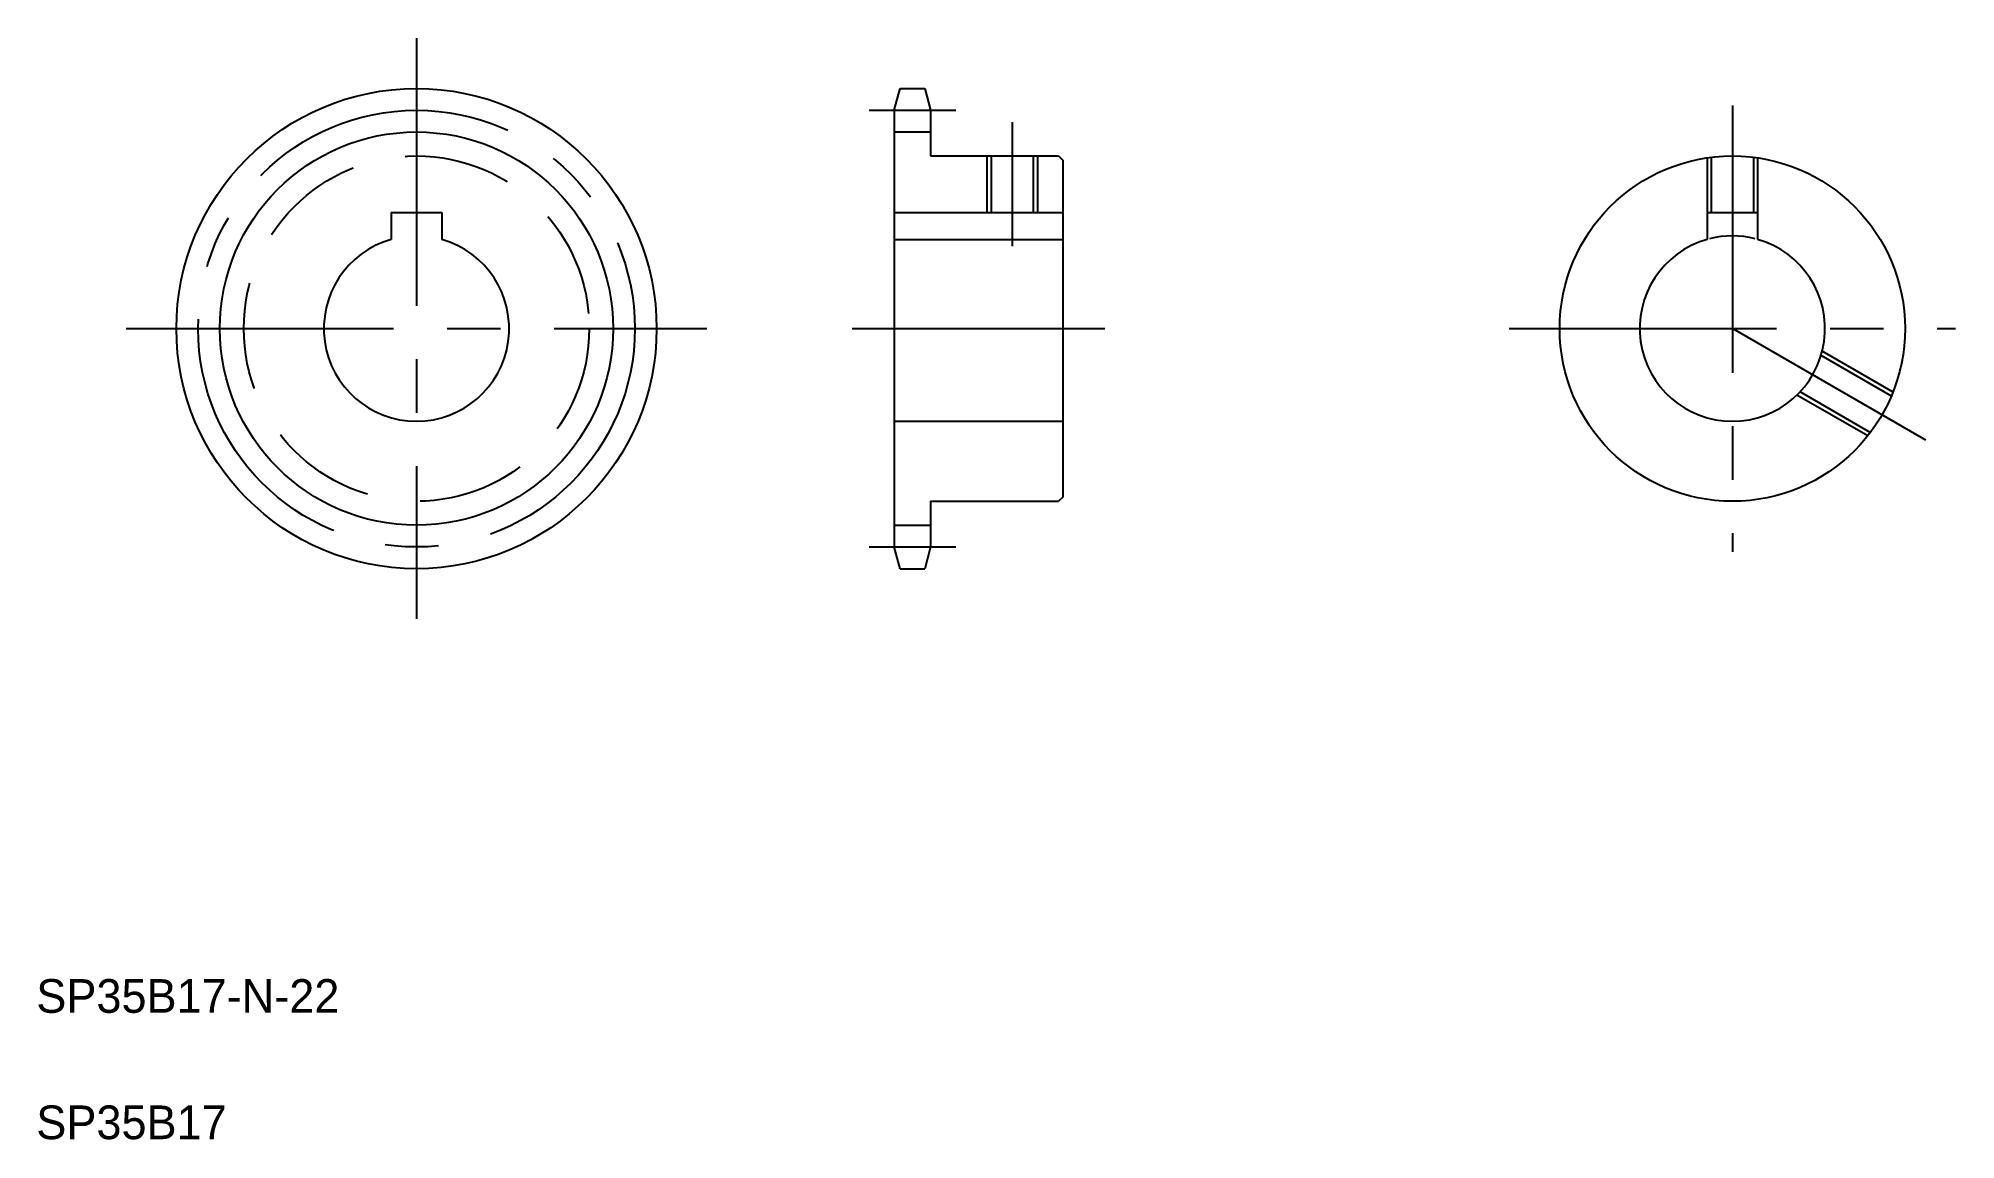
# Model space of a CAD drawing. Extents: x 10 to 238, y 10 to 141.
import ezdxf

# ---------------------------------------------------------------- set-up
doc = ezdxf.new("R2010")
doc.units = 0
doc.linetypes.add('CENTER', pattern=[50.8, 31.75, -6.35, 6.35, -6.35])
doc.linetypes.add('DASHED', pattern=[19.05, 12.7, -6.35])
doc.layers.get('0').update_dxf_attribs({"linetype": 'CONTINUOUS'})
doc.layers.add('CENTER', color=1, linetype='CENTER')

msp = doc.modelspace()

# ---------------------------------------------------------------- linework, layer by layer
at = {"color": 7, "linetype": 'CONTINUOUS'}
for p, q in [((111.85, 132.14), (112.54, 134.72)), ((112.54, 134.72), (115.46, 134.72)), ((115.46, 134.72), (116.15, 132.14)), ((111.85, 132.14), (111.85, 80.3)), ((116.15, 132.14), (116.15, 126.72)), ((111.85, 129.56), (116.15, 129.56)), ((116.15, 126.72), (131.35, 126.72)), ((123.35, 126.72), (123.35, 120.02)), ((128.35, 126.72), (128.35, 120.02)), ((131.35, 126.72), (131.85, 126.22)), ((131.85, 126.22), (131.85, 86.22)), ((52.13, 120.02), (58.13, 120.02)), ((52.13, 120.02), (52.13, 116.81)), ((58.13, 120.02), (58.13, 116.81)), ((111.85, 120.02), (131.85, 120.02)), ((208.33, 120.02), (214.33, 120.02)), ((208.33, 120.02), (208.33, 116.81)), ((214.33, 120.02), (214.33, 116.81)), ((111.85, 116.81), (131.85, 116.81)), ((131.85, 116.22), (131.85, 116.22)), ((131.85, 106.22), (131.85, 106.22)), ((111.85, 95.22), (131.85, 95.22)), ((116.15, 85.72), (131.35, 85.72)), ((116.15, 85.72), (116.15, 80.3)), ((131.85, 86.22), (131.35, 85.72)), ((111.85, 82.88), (116.15, 82.88)), ((112.54, 77.72), (111.85, 80.3)), ((116.15, 80.3), (115.46, 77.72)), ((112.54, 77.72), (115.46, 77.72))]:
    msp.add_line(p, q, dxfattribs=at)
at = {"color": 3, "linetype": 'CONTINUOUS'}
for p, q in [((122.85, 126.72), (122.85, 120.02)), ((128.85, 126.72), (128.85, 120.02))]:
    msp.add_line(p, q, dxfattribs=at)
at = {"color": 3, "linetype": 'DASHED'}
for p, q in [((208.33, 126.5), (208.33, 120.02)), ((208.83, 126.57), (208.83, 120.02)), ((213.83, 126.57), (213.83, 120.02)), ((214.33, 126.5), (214.33, 120.02)), ((230.2, 98.22), (221.86, 103.03)), ((230.4, 98.68), (222, 103.53)), ((227.4, 93.49), (219, 98.33)), ((227.7, 93.89), (219.36, 98.7))]:
    msp.add_line(p, q, dxfattribs=at)
at = {"color": 7, "linetype": 'CONTINUOUS'}
for centre, radius in [((55.13, 106.22), 28.5), ((211.33, 106.22), 20.5)]:
    msp.add_circle(centre, radius, dxfattribs=at)
at = {"color": 3, "linetype": 'CONTINUOUS'}
msp.add_circle((55.13, 106.22), 23.34, dxfattribs=at)
at = {"color": 3, "linetype": 'DASHED'}
msp.add_circle((55.13, 106.22), 20.5, dxfattribs=at)
at = {"color": 7, "linetype": 'CONTINUOUS'}
for centre in [(55.13, 106.22), (211.33, 106.22)]:
    msp.add_arc(centre, 11, 105.8266, 74.1734, dxfattribs=at)
at = {"color": 3, "linetype": 'CONTINUOUS'}
msp.add_arc((211.33, 106.22), 11, 75.7913, 104.2087, dxfattribs=at)
at = {"layer": 'CENTER', "color": 1, "linetype": 'CENTER'}
for p, q in [((55.13, 140.68), (55.13, 71.77)), ((108.85, 132.14), (119.15, 132.14)), ((211.33, 132.72), (211.33, 79.72)), ((125.85, 130.72), (125.85, 116.02)), ((20.67, 106.22), (89.58, 106.22)), ((106.85, 106.22), (136.85, 106.22)), ((184.83, 106.22), (237.83, 106.22)), ((234.28, 92.97), (211.33, 106.22)), ((108.85, 80.3), (119.15, 80.3))]:
    msp.add_line(p, q, dxfattribs=at)
msp.add_circle((55.13, 106.22), 25.92, dxfattribs=at)

# ---------------------------------------------------------------- texts
at = {"color": 7, "linetype": 'CONTINUOUS'}
for s, p in [('SP35B17-N-22', (10, 25)), ('SP35B17', (10, 10))]:
    msp.add_text(s, height=4, dxfattribs=at).set_placement(p)

doc.saveas('drawing.dxf')
